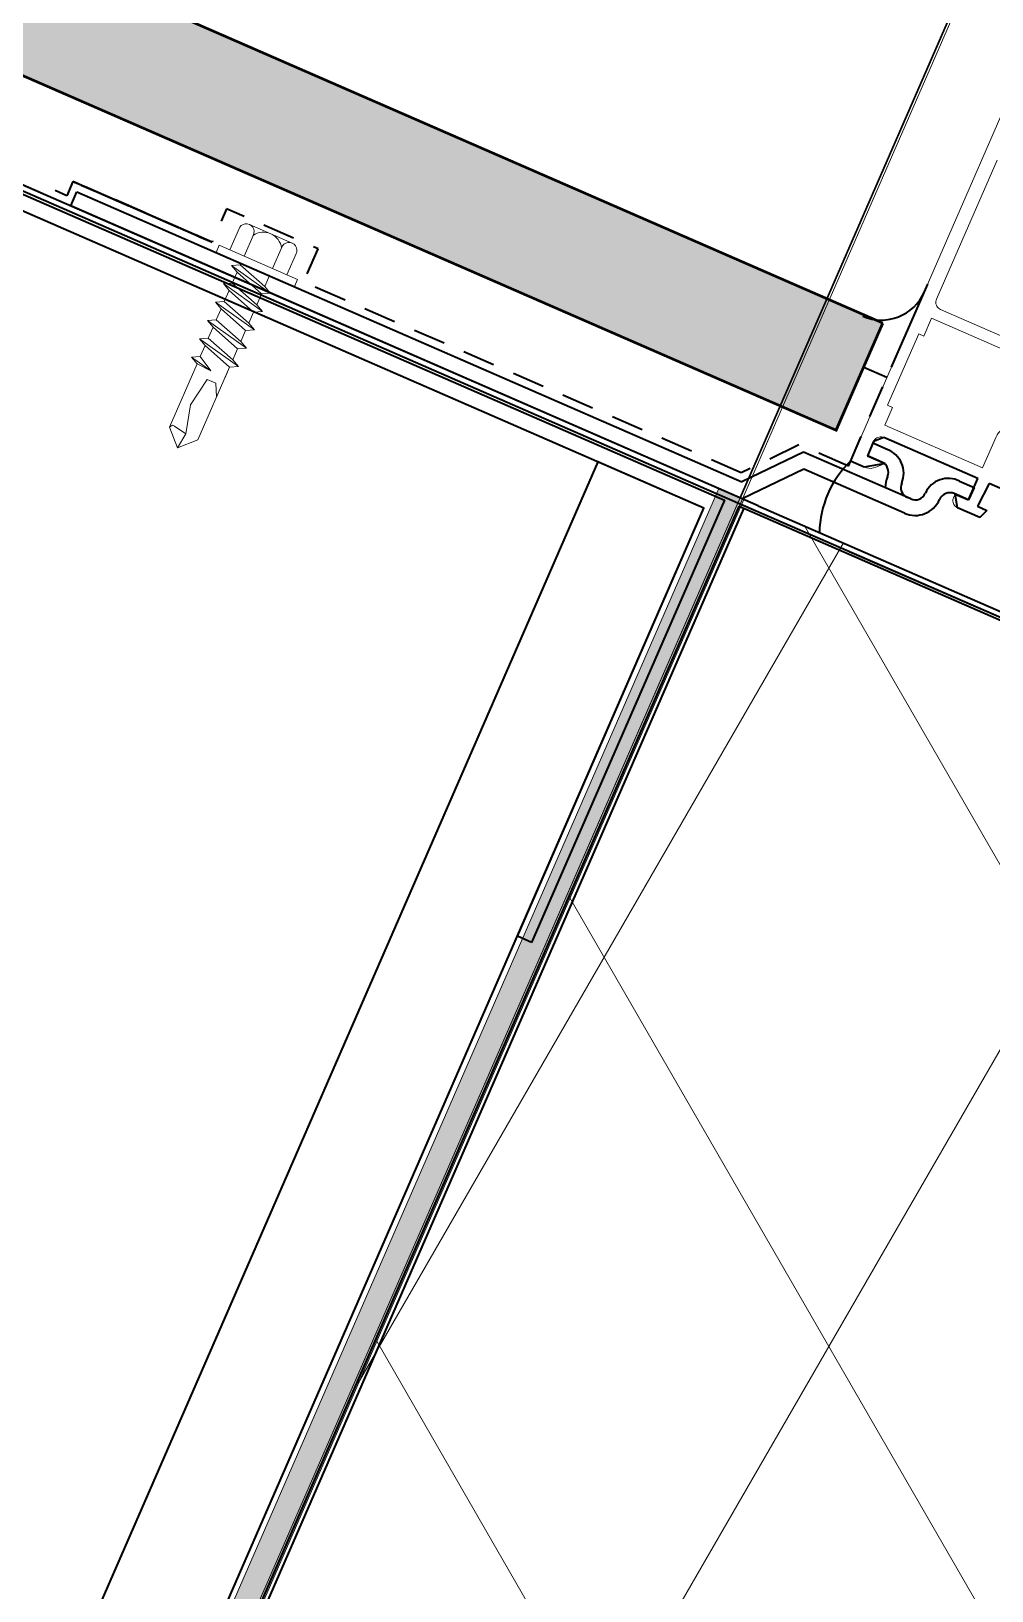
# Model space of a CAD drawing. Header units: millimetres. Extents: x -50172 to 90294, y -80883 to 956680.
# Drawn here: x 2322.4 to 2445.9, y -22131.4 to -21930.9 of the extents above; entities that cross this region are included whole.
import ezdxf

# ---------------------------------------------------------------- set-up
doc = ezdxf.new("R2010")
doc.units = ezdxf.units.MM
doc.header["$MEASUREMENT"] = 0
doc.linetypes.add('Dot & Dashed', pattern=[670.277762, 352.777767, -176.388884, 0, -141.111112])
doc.linetypes.add('STYLE_15', pattern=[6.944444, 4.165649, -2.778795])
for name, color, linetype, lineweight in [('0_Pen_No__1', 7, 'Continuous', 13), ('0_Pen_No__2', 8, 'Continuous', 15), ('0_Pen_No__6', 7, 'Continuous', 35), ('0_Pen_No__7', 7, 'Continuous', 35), ('New_A-20-M_Roof_Pen_No__93', 8, 'Continuous', 13), ('New_A-25-M_Curtain_Wall_Pen_No__90', 8, 'Continuous', 20), ('New_A-25-M_Wall_Ext_Pen_No__1', 7, 'Continuous', 13), ('New_A-25-M_Wall_Ext_Pen_No__87', 8, 'Continuous', 20), ('New_ArchiCAD Windows_Pen_No__1', 7, 'Continuous', 13)]:
    doc.layers.add(name, color=color, linetype=linetype, lineweight=lineweight)
for name, color, linetype, lineweight, true_color in [('0_Pen_No__40', 7, 'Continuous', 35, 0x2a2a2a), ('A-25-M_Wall_Int_Pen_No__107', 7, 'Continuous', 15, 0xa6a6a6), ('A-25-M_Wall_Int_Pen_No__27', 7, 'Continuous', 50, 0x2a2a2a), ('New_A-25-M_Curtain_Wall_Pen_No__69', 7, 'Continuous', 20, 0x606060), ('New_A-25-M_Wall_Ext_Pen_No__107', 7, 'Continuous', 15, 0xa6a6a6), ('New_ArchiCAD Windows_Pen_No__23', 7, 'Continuous', 30, 0x2a2a2a)]:
    doc.layers.add(name, color=color, linetype=linetype, lineweight=lineweight, true_color=true_color)
for name, color, linetype in [('A-25-M_Wall_Int', 7, 'Continuous'), ('New_A-20-M_Roof', 7, 'Continuous'), ('New_A-25-M_Curtain_Wall', 7, 'Continuous'), ('New_A-25-M_Wall_Ext', 7, 'Continuous'), ('New_ArchiCAD Windows', 7, 'Continuous')]:
    doc.layers.add(name, color=color, linetype=linetype)

# ---------------------------------------------------------------- blocks, each defined once
blk = doc.blocks.new('Wall_2_1', base_point=(10092.6, -4631.3))
at = {"layer": 'New_A-25-M_Wall_Ext_Pen_No__87', "linetype": 'Continuous', "flags": 128}
blk.add_lwpolyline([(10000.93, -4591.33), (2142.47, -22613.27)], dxfattribs=at)
blk = doc.blocks.new('Wall_4_1', base_point=(9982.59, -4632.6))
at = {"layer": 'New_A-25-M_Wall_Ext_Pen_No__87', "linetype": 'Continuous', "flags": 128}
blk.add_lwpolyline([(2142.18, -22613.14), (4865.77, -16367.08)], dxfattribs=at)
blk = doc.blocks.new('Triple Window 19_2')
at = {"layer": 'New_ArchiCAD Windows_Pen_No__1', "linetype": 'Continuous'}
for p, q in [((1175, -0.5), (1175, 0)), ((1175, -190), (1175, -0.5))]:
    blk.add_line(p, q, dxfattribs=at)
at = {"layer": 'New_ArchiCAD Windows_Pen_No__23', "linetype": 'Continuous'}
blk.add_line((1100, 0), (1175, 0), dxfattribs=at)
blk = doc.blocks.new('Wall_239_1', base_point=(10165.92, -4712.54))
at = {"layer": 'New_A-25-M_Wall_Ext_Pen_No__107', "linetype": 'Continuous', "lineweight": 0, "true_color": 0x535353}
blk.add_hatch(color=251, dxfattribs=at).paths.add_polyline_path([(2410.75, -21989.72), (2139.43, -22611.94), (2142.18, -22613.14), (2413.5, -21990.92)])
at = {"layer": 'New_A-25-M_Wall_Ext_Pen_No__107', "linetype": 'Continuous'}
blk.add_hatch(color=256, dxfattribs=at).paths.add_polyline_path([(2413.5, -21990.92), (2142.18, -22613.14), (2142.64, -22613.34), (2413.96, -21991.12)])
h = blk.add_hatch(dxfattribs=at)
h.set_pattern_fill('Batt_Insulation_0001', color=256, style=0, pattern_type=2)
h.set_pattern_definition([(60, (0, 0), (-43.30127, 25), []), (120, (0, 0), (43.30127, 25), [])])
h.paths.add_polyline_path([(2413.96, -21991.12), (2142.64, -22613.34), (2324.87, -22692.8), (2596.19, -22070.58), (2587.66, -22066.87)])
at = {"layer": 'New_A-25-M_Wall_Ext_Pen_No__1', "linetype": 'Continuous'}
for p, q in [((2410.75, -21989.72), (2278.75, -21932.17)), ((2139.43, -22611.94), (2410.75, -21989.72)), ((2142.18, -22613.14), (2413.5, -21990.92)), ((2142.64, -22613.34), (2413.96, -21991.12)), ((2413.5, -21990.92), (2410.75, -21989.72)), ((2413.96, -21991.12), (2413.5, -21990.92)), ((2587.66, -22066.87), (2413.96, -21991.12))]:
    blk.add_line(p, q, dxfattribs=at)
at = {"layer": 'New_ArchiCAD Windows', "color": 251, "linetype": 'Continuous', "lineweight": 20, "true_color": 0x606060, "xscale": -1, "zscale": 1000, "rotation": 66.44041158399281}
blk.add_blockref('Triple Window 19_2', (2883.15, -20913.87), dxfattribs=at)
blk = doc.blocks.new('Wall_438_1', base_point=(2431.86, -21968.48))
at = {"layer": 'A-25-M_Wall_Int_Pen_No__107', "linetype": 'Continuous'}
blk.add_hatch(color=256, dxfattribs=at).paths.add_polyline_path([(2431.86, -21968.48), (2248.03, -21888.32), (2255.78, -21908.06), (2425.87, -21982.23)])
at = {"layer": 'A-25-M_Wall_Int_Pen_No__27', "linetype": 'Continuous', "flags": 128}
for points in [[(2431.86, -21968.48), (2248.03, -21888.32)], [(2255.78, -21908.06), (2425.87, -21982.23)], [(2425.87, -21982.23), (2431.86, -21968.48)]]:
    blk.add_lwpolyline(points, dxfattribs=at)
blk = doc.blocks.new('Morph_2_1')
at = {"layer": 'New_A-20-M_Roof_Pen_No__93', "linetype": 'Continuous', "flags": 128}
blk.add_lwpolyline([(2064.53, -22792.01), (10012.82, -4564.06)], dxfattribs=at)
blk = doc.blocks.new('Beam_8_1', base_point=(10000.93, -4591.33))
at = {"layer": 'New_A-25-M_Curtain_Wall_Pen_No__69', "linetype": 'Dot & Dashed'}
blk.add_line((10000.93, -4591.33), (2142.47, -22613.27), dxfattribs=at)
at = {"layer": 'New_A-25-M_Curtain_Wall_Pen_No__90', "linetype": 'Continuous'}
blk.add_line((10000.93, -4591.33), (2142.47, -22613.27), dxfattribs=at)

msp = doc.modelspace()

# ---------------------------------------------------------------- linework, layer by layer
at = {"layer": '0_Pen_No__1', "linetype": 'Continuous'}
for p, q in [((2349.14, -21956.21), (2347.9, -21959.05)), ((2350.98, -21957.01), (2349.74, -21959.85)), ((2355.92, -21958.18), (2350.42, -21955.78)), ((2346.53, -21958.45), (2346.13, -21959.37)), ((2356.61, -21962.85), (2346.53, -21958.45)), ((2354.64, -21958.61), (2353.4, -21961.45)), ((2356.21, -21963.76), (2346.13, -21959.37)), ((2348.13, -21961.04), (2349.25, -21960.97)), ((2348.84, -21961.91), (2348.13, -21961.04)), ((2348.13, -21961.04), (2353.11, -21964.61)), ((2349.34, -21960.76), (2349.25, -21960.97)), ((2349.25, -21960.97), (2352.4, -21963.74)), ((2356.48, -21959.41), (2355.24, -21962.25)), ((2348.22, -21963.32), (2348.84, -21961.91)), ((2351.99, -21964.69), (2348.84, -21961.91)), ((2353, -21962.36), (2352.4, -21963.74)), ((2356.61, -21962.85), (2356.21, -21963.76)), ((2347.1, -21963.39), (2348.22, -21963.32)), ((2347.1, -21963.39), (2352.09, -21966.97)), ((2347.81, -21964.27), (2347.1, -21963.39)), ((2347.81, -21964.27), (2347.19, -21965.68)), ((2350.96, -21967.04), (2347.81, -21964.27)), ((2348.22, -21963.32), (2351.37, -21966.1)), ((2351.99, -21964.69), (2351.37, -21966.1)), ((2353.11, -21964.61), (2351.99, -21964.69)), ((2352.4, -21963.74), (2353.11, -21964.61)), ((2346.07, -21965.75), (2347.19, -21965.68)), ((2346.78, -21966.62), (2346.07, -21965.75)), ((2346.07, -21965.75), (2351.06, -21969.33)), ((2346.78, -21966.62), (2346.17, -21968.04)), ((2349.94, -21969.4), (2346.78, -21966.62)), ((2347.19, -21965.68), (2350.35, -21968.46)), ((2350.96, -21967.04), (2350.35, -21968.46)), ((2352.09, -21966.97), (2350.96, -21967.04)), ((2351.37, -21966.1), (2352.09, -21966.97)), ((2345.04, -21968.11), (2346.17, -21968.04)), ((2345.75, -21968.98), (2345.04, -21968.11)), ((2345.04, -21968.11), (2350.03, -21971.69)), ((2345.14, -21970.39), (2345.75, -21968.98)), ((2348.91, -21971.76), (2345.75, -21968.98)), ((2346.17, -21968.04), (2349.32, -21970.81)), ((2350.35, -21968.46), (2351.06, -21969.33)), ((2344.02, -21970.47), (2345.14, -21970.39)), ((2344.73, -21971.34), (2344.02, -21970.47)), ((2344.02, -21970.47), (2349, -21974.04)), ((2345.14, -21970.39), (2348.29, -21973.17)), ((2349.94, -21969.4), (2349.32, -21970.81)), ((2349.32, -21970.81), (2350.03, -21971.69)), ((2351.06, -21969.33), (2349.94, -21969.4)), ((2342.99, -21972.82), (2344.11, -21972.75)), ((2343.7, -21973.69), (2342.99, -21972.82)), ((2342.99, -21972.82), (2345.48, -21974.61)), ((2344.73, -21971.34), (2344.11, -21972.75)), ((2344.11, -21972.75), (2345.48, -21974.61)), ((2347.88, -21974.11), (2344.73, -21971.34)), ((2348.91, -21971.76), (2348.29, -21973.17)), ((2348.29, -21973.17), (2349, -21974.04)), ((2350.03, -21971.69), (2348.91, -21971.76)), ((2343.7, -21973.69), (2340.14, -21981.85)), ((2345.48, -21974.61), (2343.7, -21973.69)), ((2347.88, -21974.11), (2343.81, -21983.45)), ((2347.88, -21974.11), (2347.26, -21975.53)), ((2347.26, -21975.53), (2347.37, -21975.29)), ((2349, -21974.04), (2347.88, -21974.11)), ((2341.18, -21984.48), (2340.14, -21981.85)), ((2342.23, -21982.7), (2340.81, -21981.69)), ((2342.23, -21982.7), (2341.18, -21984.48)), ((2341.18, -21984.48), (2343.81, -21983.45))]:
    msp.add_line(p, q, dxfattribs=at)
at = {"layer": '0_Pen_No__1', "linetype": 'Continuous', "flags": 128}
for points in [[(2346.21, -21977.95), (2346.09, -21976.17), (2344.98, -21975.69), (2342.86, -21978.95), (2342.23, -21982.7)], [(2340.81, -21981.69), (2340.53, -21981.58), (2340.14, -21981.85)]]:
    msp.add_lwpolyline(points, dxfattribs=at)
at = {"layer": '0_Pen_No__1', "linetype": 'Continuous'}
for centre, radius, start, end in [((2350.02, -21956.7), 1.01, 330.4927, 162.3881), ((2352.23, -21959.14), 2.36, 8.3976, 124.4832), ((2355.52, -21959.1), 1.01, 330.4927, 162.3881)]:
    msp.add_arc(centre, radius, start, end, dxfattribs=at)
at = {"layer": '0_Pen_No__2', "linetype": 'Continuous', "flags": 128}
for points in [[(2448.48, -21938.54), (2427.7, -21986.21), (2429.44, -21986.96), (2429.73, -21987.07), (2430.04, -21987.12), (2430.36, -21987.13), (2430.67, -21987.08), (2430.97, -21986.99), (2432.17, -21986.52), (2429.86, -21985.51), (2430.66, -21983.68), (2430.73, -21983.54), (2430.83, -21983.41), (2430.94, -21983.31), (2431.07, -21983.22), (2431.21, -21983.15), (2431.36, -21983.1), (2431.51, -21983.08), (2431.67, -21983.08), (2431.82, -21983.11), (2431.97, -21983.16), (2444.07, -21988.44), (2442.87, -21991.19), (2441.13, -21990.43), (2440.93, -21990.89), (2440.88, -21991.03), (2440.85, -21991.19), (2440.85, -21991.35), (2440.87, -21991.5), (2440.92, -21991.65), (2440.99, -21991.79), (2441.08, -21991.92), (2441.19, -21992.03), (2441.31, -21992.13), (2441.45, -21992.2), (2444.34, -21993.46), (2445.22, -21992.54), (2444.02, -21992.01), (2445.54, -21989.08), (2446.9, -21989.67)], [(2451.27, -21971.94), (2439.26, -21966.7), (2439.12, -21966.63), (2439, -21966.53), (2438.89, -21966.42), (2438.8, -21966.29), (2438.73, -21966.15), (2438.68, -21966), (2438.66, -21965.84), (2438.66, -21965.69), (2438.69, -21965.53), (2438.74, -21965.39), (2446.54, -21947.51)]]:
    msp.add_lwpolyline(points, dxfattribs=at)
msp.add_lwpolyline([(2450.67, -21973.31), (2448.93, -21977.3), (2448.83, -21977.59), (2448.77, -21977.89), (2448.76, -21978.19), (2448.75, -21978.34), (2448.73, -21978.49), (2448.68, -21978.63), (2447.21, -21981.99), (2447.14, -21982.12), (2447.06, -21982.24), (2446.95, -21982.34), (2446.73, -21982.56), (2446.55, -21982.8), (2446.41, -21983.07), (2444.67, -21987.06), (2432.11, -21981.59), (2433.11, -21979.29), (2432.47, -21979.01), (2436.47, -21969.85), (2437.11, -21970.13), (2438.11, -21967.84)], close=True, dxfattribs=at)
at = {"layer": '0_Pen_No__40', "linetype": 'Continuous'}
for p, q in [((2291.29, -21938.4), (2415.56, -21992.59)), ((2415.84, -21991.95), (2291.57, -21937.76)), ((2436.42, -21966.21), (2437.62, -21963.46)), ((2433.52, -21972.85), (2436.42, -21966.21)), ((2431.78, -21968.66), (2425.79, -21982.41)), ((2432.38, -21975.47), (2429.39, -21974.16)), ((2142.35, -22613.54), (2413.36, -21992.04)), ((2142.99, -22613.82), (2414, -21992.32)), ((2596.69, -22071.98), (2413.36, -21992.04)), ((2415.56, -21992.59), (2598.95, -22072.55)), ((2415.84, -21991.95), (2599.87, -22072.19)), ((2427.53, -21997.81), (2597.03, -22071.72))]:
    msp.add_line(p, q, dxfattribs=at)
at = {"layer": '0_Pen_No__40', "linetype": 'Continuous', "flags": 128}
msp.add_lwpolyline([(2386.7, -22048.06), (2384.87, -22047.26), (2408.85, -21992.26), (2271.39, -21932.32), (2247.41, -21987.32), (2245.58, -21986.52), (2270.36, -21929.69), (2411.48, -21991.23)], close=True, dxfattribs=at)
msp.add_lwpolyline([(2267.33, -22316.81), (2408.85, -21992.26), (2395.21, -21986.31), (2253.69, -22310.86)], dxfattribs=at)
at = {"layer": '0_Pen_No__40', "linetype": 'Continuous'}
msp.add_arc((2431.68, -21962.07), 6, 246.4404, 336.4404, dxfattribs=at)
at = {"layer": '0_Pen_No__6', "linetype": 'STYLE_15', "flags": 128}
for points in [[(2413.64, -21987.71), (2357.4, -21963.19), (2359.26, -21958.92), (2347.49, -21953.79), (2345.63, -21958.06), (2327.74, -21950.26), (2345.63, -21958.06), (2327.74, -21950.26), (2345.63, -21958.06), (2327.74, -21950.26), (2326.94, -21952.09), (2325.3, -21951.37), (2324.9, -21952.29), (2307.49, -21944.7)], [(2427.42, -21986.85), (2433.69, -21972.46)], [(2427.42, -21986.85), (2421.09, -21984.09), (2413.64, -21987.71)]]:
    msp.add_lwpolyline(points, dxfattribs=at)
at = {"layer": '0_Pen_No__7', "linetype": 'Continuous'}
for p, q in [((2413.78, -21991.05), (2293.94, -21938.79)), ((2327.45, -21953.4), (2328.25, -21951.57)), ((2328.25, -21951.57), (2413.74, -21988.85)), ((2413.78, -21991.05), (2327.45, -21953.4)), ((2431.97, -21983.16), (2430.66, -21983.68)), ((2444.07, -21988.44), (2431.97, -21983.16)), ((2421.65, -21985.05), (2413.74, -21988.85)), ((2435.43, -21991.06), (2421.65, -21985.05)), ((2430.66, -21983.68), (2429.86, -21985.51)), ((2430.56, -21983.91), (2429.86, -21985.51)), ((2432.41, -21984.72), (2430.56, -21983.91)), ((2421.7, -21987.25), (2413.78, -21991.05)), ((2434.65, -21992.9), (2421.7, -21987.25)), ((2429.44, -21986.96), (2427.7, -21986.21)), ((2432.17, -21986.52), (2429.44, -21986.96)), ((2429.86, -21985.51), (2432.17, -21986.52)), ((2431.71, -21986.32), (2429.86, -21985.51)), ((2441.72, -21988.78), (2443.57, -21989.59)), ((2442.87, -21991.19), (2444.07, -21988.44)), ((2445.54, -21989.08), (2444.02, -21992.01)), ((2446.9, -21989.67), (2445.54, -21989.08)), ((2442.87, -21991.19), (2441.02, -21990.38)), ((2441.45, -21992.2), (2441.13, -21990.43)), ((2441.13, -21990.43), (2442.87, -21991.19)), ((2443.57, -21989.59), (2442.87, -21991.19)), ((2444.34, -21993.46), (2441.45, -21992.2)), ((2444.02, -21992.01), (2445.22, -21992.54)), ((2445.22, -21992.54), (2444.34, -21993.46))]:
    msp.add_line(p, q, dxfattribs=at)
for centre, radius, start, end in [((2431.31, -21987.75), 3.22, 337.1231, 70.1554), ((2436.7, -21995.59), 13, 133.8207, 179.0601), ((2431.14, -21987.63), 1.43, 336.4404, 66.4404), ((2435.59, -21989.57), 3.43, 156.4404, 181.0447), ((2435.59, -21989.57), 1.43, 156.4404, 246.4404), ((2440.25, -21991.64), 3.22, 62.7254, 155.7577), ((2436, -21989.75), 3.43, 246.4404, 336.4404), ((2436, -21989.75), 1.43, 246.4404, 336.4404), ((2440.45, -21991.69), 1.43, 66.4404, 156.4404)]:
    msp.add_arc(centre, radius, start, end, dxfattribs=at)

# ---------------------------------------------------------------- block references
at = {"layer": 'A-25-M_Wall_Int', "color": 250, "lineweight": 50, "true_color": 0x2a2a2a}
msp.add_blockref('Wall_438_1', (2431.86, -21968.48), dxfattribs=at)
at = {"layer": 'New_A-20-M_Roof', "linetype": 'Continuous', "lineweight": 0}
msp.add_blockref('Morph_2_1', (0, 0), dxfattribs=at)
at = {"layer": 'New_A-25-M_Curtain_Wall', "color": 8, "lineweight": 20}
msp.add_blockref('Beam_8_1', (10000.93, -4591.33), dxfattribs=at)
at = {"layer": 'New_A-25-M_Wall_Ext', "color": 250, "lineweight": 50, "true_color": 0x2a2a2a}
for name, p in [('Wall_4_1', (9982.59, -4632.6)), ('Wall_239_1', (10165.92, -4712.54)), ('Wall_2_1', (10092.6, -4631.3))]:
    msp.add_blockref(name, p, dxfattribs=at)

doc.saveas('drawing.dxf')
